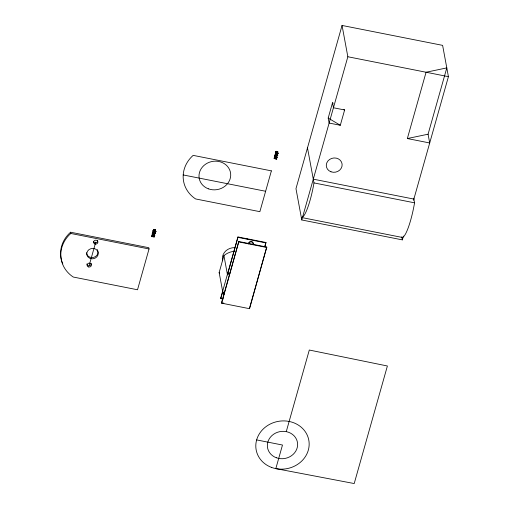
<?xml version="1.0" encoding="UTF-8"?>
<svg xmlns="http://www.w3.org/2000/svg" width="509" height="509" viewBox="0 0 509 509"><rect width="100%" height="100%" fill="white"/><g stroke="black" fill="none" stroke-linecap="round" stroke-linejoin="round"><path stroke-width="0.76" d="M155.512 229.839L155.608 230.195L155.181 229.635A1.616 1.451 -10.5 0 0 154.284 229.89L153.406 230.513L154.1 230.036A3.748 3.366 -10.5 0 1 154.38 229.896L154.526 229.833M155.328 230.545L154.946 230.634A0.751 0.674 -10.5 0 0 155.423 230.278L155.366 229.985M277.723 152.515L277.29 152.535A0.751 0.674 -10.5 0 0 277.768 152.178L277.691 151.854M155.608 230.221L155.538 229.877M277.768 152.127L277.539 151.822M153.985 234.293L153.871 234.878L153.972 234.509M276.33 156.218L276.196 157.014L276.622 157.408M155.391 230.24L155.296 229.896M154.055 230.055L153.54 230.329L153.75 229.54M276.387 151.262C275.522 150.81 275.725 153.833 276.094 151.44M152.229 235.502L152.019 236.52C158.725 237.518 149.411 236.392 152.045 236.507M152.738 235.489L152.598 236.163M276.794 158.973L274.109 158.623L274.574 157.402A3.213 2.882 -10.5 0 0 274.656 155.608M277.85 151.797L277.92 152.096M275.057 157.65L275.032 157.745M151.873 236.367L152.076 235.438A3.601 3.232 -10.5 0 0 152.229 233.752M274.198 158.172L274.421 157.338A3.601 3.232 -10.5 0 0 274.574 155.652M276.113 151.542L275.916 152.236L276.629 151.867A1.616 1.451 -10.5 0 1 277.526 151.472L277.64 151.574M274.217 158.267L274.44 157.434M276.89 155.13L276.858 155.226M89.272 265.081L95.749 242.131M153.826 229.406L153.343 230.742A3.258 2.92 -10.5 0 1 154.717 231.347A2.914 2.621 -10.5 0 1 155.398 231.271L155.576 231.258M153.349 230.501L153.654 229.317M152.795 233.027L152.942 232.365M152.891 233.103L153.088 232.416A4.791 4.301 -10.5 0 0 153.279 231.372A1.463 1.317 -10.5 0 0 152.999 230.564L153.005 230.66A1.463 1.317 -10.5 0 1 153.285 231.468A4.791 4.301 -10.5 0 1 153.094 232.505L152.954 233.281L155.379 233.688M149.042 248.965L137.519 289.767L73.264 277.042A31.8 28.561 -10.5 0 1 70.815 233.472L70.586 232.219L148.806 247.711L149.042 248.965L70.815 233.472M153.903 236.615L152.757 236.386L152.878 235.578L154.214 235.635M152.757 236.386L152.566 235.164L154.641 235.432A1.915 1.718 -10.5 0 1 154.163 235.152L154.074 235.12M153.807 232.409L153.514 232.67M153.909 232.11L153.591 233.287L153.985 232.327L154.781 232.314M154.806 232.715L154.469 233.472L154.666 233.211M153.972 236.558L154.132 235.826L153.972 236.558L152.719 236.31M154.214 236.1L154.125 236.424M223.998 294.285A17.363 15.594 -10.5 0 1 222.713 291.752L219.15 272.531L223.928 255.62A17.363 15.594 -10.5 0 1 234.598 251.249M223.107 299.057L220.779 298.598L220.696 298.159L237.977 236.952L265.914 242.481L264.915 246.744M220.779 298.598L222.713 291.752M229.992 273.053A17.363 15.594 -10.5 0 0 227.485 274.835L237.977 236.952M221.549 302.728L238.823 241.52L266.761 247.056L249.563 308.696L221.625 303.167L221.549 302.728L223.871 303.186M221.625 303.167L238.823 241.52M275.14 154.927L275.286 154.259M275.235 155.003L277.723 155.633L275.032 155.29L275.433 154.316A4.791 4.301 -10.5 0 0 275.617 153.273M275.254 155.099L275.445 154.412A4.791 4.301 -10.5 0 0 275.636 153.368A1.463 1.317 -10.5 0 0 275.356 152.56M275.064 158.21L276.317 158.458L274.841 158.382L275.223 157.478L276.514 157.752L275.242 157.408M276.152 154.31L275.732 154.621L276.063 154.609M276.152 155.016L276.317 154.042M276.317 156.409L276.215 156.778L277.335 156.995L276.196 156.677M277.081 155.207L277.201 154.59M276.317 158.458L276.476 157.726M276.559 158L276.489 158.42L276.578 158.095M264.833 246.311L265.914 242.481M249.696 307.493L266.761 247.056M413.543 200.222L448.423 76.662L442.62 45.365L342.048 25.45L295.971 188.661L301.773 219.964L402.345 239.879L403.421 236.068M343.861 109.511L344.625 109.969L340.305 125.271L329.126 123.057L328.197 118.05L332.517 102.748L333.28 103.2M301.773 219.964L347.844 56.747L342.048 25.45M286.262 431.638L309.3 350.033L387.394 365.99L354.207 483.55L275.821 468.617L282.482 445.031L256.644 439.916M407.353 138.543L426.071 72.24L446.794 67.901L428.075 134.204L429.704 142.972L407.353 138.543L428.075 134.204M276.667 157.822L275.942 157.001L276.508 157.166A1.915 1.718 -10.5 0 0 276.972 157.434L276.998 157.389M276.559 159.107L274.364 158.42M275.884 152.229L276.444 151.936A3.748 3.366 -10.5 0 1 276.724 151.797L276.871 151.733A0.853 0.763 -10.5 0 1 277.367 151.676M275.897 152.134L276.629 151.867M277.882 155.111L277.074 154.882L277.488 154.965M155.519 233.116L154.749 232.918L155.143 233.065M276.743 151.892L276.89 151.828A0.853 0.763 -10.5 0 1 277.386 151.771L277.418 151.777M154.914 232.518L155.073 232.009A2.634 2.36 -10.5 0 0 154.774 231.5L154.755 231.404A3.296 2.965 -10.5 0 1 156.11 231.563M154.087 235.215L153.597 235.101L154.971 234.999L153.852 234.776M276.19 155.035L276.33 154.227L277.093 154.399L276.941 154.952L276.215 154.641M155.69 231.156L155.43 231.169A2.914 2.621 -10.5 0 0 154.66 231.29A3.258 2.92 -10.5 0 0 153.33 230.634A3.417 3.067 -10.5 0 1 154.539 231.334L154.621 231.538A1.584 1.425 -10.5 0 1 154.933 232.149L153.782 232.002M278.054 153.152L277.742 153.171A2.914 2.621 -10.5 0 0 277.017 153.285M275.935 156.263L275.592 156.155A0.942 0.846 -10.5 0 0 276.005 156.072M153.572 234.267L153.285 234.255A0.942 0.846 -10.5 0 0 153.661 234.178M275.051 156.619L276.043 156.817L275.172 156.479M276.654 157.396L275.165 157.192M152.827 234.579C155.08 235.368 150.549 234.146 153.724 234.846L153.82 234.503M276.075 153.89L277.558 154.138L277.208 154.023A1.584 1.425 -10.5 0 0 276.96 153.444L276.947 153.343A3.417 3.067 -10.5 0 0 275.674 152.668M276.107 153.896L277.259 154.055L276.342 153.775M275.064 156.53L276.063 156.747L276.164 156.403M275.146 157.096L275.242 157.574L276.495 157.822M152.821 235.292L154.329 235.591M347.844 56.747L448.423 76.662M344.625 109.969L333.446 107.755L332.517 102.748M276.349 154.157L277.081 154.303L276.96 154.882L276.196 154.711M277.119 157.198L276.196 156.842L276.489 157.071M275.178 157.198L276.673 157.491M275.121 157.835L276.374 158.083M313.289 179.162L413.862 199.076M313.983 182.916L414.561 202.83A31.8 5.669 -78.8 0 1 401.881 237.372L301.309 217.458A31.8 5.669 -78.8 0 0 313.983 182.916L307.487 147.858M183.208 174.943L265.622 191.263M238.059 237.391L265.997 242.92M238.906 241.96L266.843 247.495M154.615 231.538A1.317 1.183 -10.5 0 0 154.017 231.97L154.914 232.155M154.004 232.257L154.736 232.403M154.004 232.422C155.404 232.543 154.392 233.37 153.852 232.81M154.73 232.982L155.538 233.167M152.91 235.145L154.278 235.508L153.833 235.018M152.897 235.673L154.151 235.922M152.776 235.934L154.068 236.214M152.7 236.214L153.953 236.462M220.696 298.159L223.025 298.618M156.123 231.474L156.123 231.474A3.296 2.965 -10.5 0 0 154.749 231.366M278.372 153.343L278.436 153.368A3.296 2.965 -10.5 0 0 277.093 153.266A3.258 2.92 -10.5 0 0 275.687 152.63L275.668 152.547A3.258 2.92 -10.5 0 1 277.042 153.145L277.112 153.4A2.634 2.36 -10.5 0 1 277.399 153.909L277.38 153.813A2.634 2.36 -10.5 0 0 277.1 153.298M277.564 151.746L277.768 152.089M328.197 118.05L340.305 125.271M154.011 235.158L154.774 235.298M155.048 231.939L155.035 231.913A2.634 2.36 -10.5 0 0 154.755 231.398M413.696 198.154L414.561 202.83M401.779 236.825L402.345 239.879M276.272 153.763L276.362 153.877A1.317 1.183 -10.5 0 1 276.96 153.438M276.845 158.929L274.408 158.503M276.145 155.531A0.655 0.585 -10.5 0 1 275.942 155.614L275.967 155.748A0.833 0.751 -10.5 0 0 276.272 155.735M275.318 152.585L275.337 152.465A1.463 1.317 -10.5 0 1 275.611 153.273M249.48 308.257L249.563 308.696M223.928 255.62L227.485 274.835M154.284 229.966L153.572 230.335M154.1 230.036L154.112 230.132A3.748 3.366 -10.5 0 1 154.399 229.992L154.545 229.934A0.853 0.763 -10.5 0 1 155.041 229.871M153.801 233.631A0.655 0.585 -10.5 0 1 153.597 233.714L153.623 233.847A0.833 0.751 -10.5 0 0 153.934 233.835M251.44 241.501A2.316 2.081 -10.5 0 1 252.846 244.543M248.634 243.098A2.316 2.081 -10.5 0 1 249.308 242.055M250.123 241.597A2.316 2.081 -10.5 0 1 250.46 241.501M223.915 293.846A17.363 15.594 -10.5 0 1 222.63 291.313M227.408 274.396A17.363 15.594 -10.5 0 1 229.025 273.174M248.647 243.919A2.316 2.081 -10.5 0 1 251.421 241.921A2.316 2.081 -10.5 0 1 253.119 244.606M249.614 241.953A4.339 3.9 -10.5 0 1 249.563 243.067M245.726 238.594A4.339 3.9 -10.5 0 1 247.24 238.931M219.519 273.39A17.363 15.594 -10.5 0 1 219.15 272.531M222.63 260.799A11.58 10.396 -10.5 0 1 234.681 247.648M276.648 151.886A1.616 1.451 -10.5 0 1 277.545 151.567M275.471 152.554A3.633 3.264 -10.5 0 1 275.254 154.342M275.452 152.458A3.633 3.264 -10.5 0 1 275.242 154.246M276.164 155.627A0.655 0.585 -10.5 0 1 275.954 155.709M276.26 155.639A0.833 0.751 -10.5 0 1 275.954 155.639M276.285 153.858A1.521 1.368 -10.5 0 1 276.877 153.343L276.864 153.247A3.417 3.067 -10.5 0 0 275.655 152.573M276.024 156.174A0.942 0.846 -10.5 0 1 275.617 156.18M276.953 157.338A1.915 1.718 -10.5 0 1 276.508 157.052M274.669 155.703A3.213 2.882 -10.5 0 1 274.536 157.478M274.593 155.748A3.601 3.232 -10.5 0 1 274.402 157.421M152.325 233.803A3.213 2.882 -10.5 0 1 152.191 235.578M152.248 233.847A3.601 3.232 -10.5 0 1 152.057 235.521M152.312 233.707A3.213 2.882 -10.5 0 1 152.178 235.482M153.68 234.274A0.942 0.846 -10.5 0 1 153.279 234.28M154.628 235.533A1.915 1.718 -10.5 0 1 154.176 235.253M153.33 230.768A3.417 3.067 -10.5 0 1 154.558 231.43A1.521 1.368 -10.5 0 0 153.941 231.958L153.928 231.862A1.521 1.368 -10.5 0 1 154.52 231.347M154.914 232.053A1.584 1.425 -10.5 0 0 154.596 231.449A1.317 1.183 -10.5 0 0 153.998 231.875M153.82 233.726A0.655 0.585 -10.5 0 1 153.61 233.809M153.915 233.739A0.833 0.751 -10.5 0 1 153.61 233.739M153.126 230.653A3.633 3.264 -10.5 0 1 152.91 232.441M153.107 230.558A3.633 3.264 -10.5 0 1 152.897 232.346M155.436 230.373A0.751 0.674 -10.5 0 1 154.965 230.73M62.772 263.859A31.8 28.561 -10.5 0 1 70.586 232.219M97.664 240.56A2.17 1.947 -10.5 0 1 95.896 242.793A2.17 1.947 -10.5 0 1 93.408 241.387M91.149 263.318A2.17 1.947 -10.5 0 1 89.31 265.762A2.17 1.947 -10.5 0 1 86.874 263.955M97.244 249.531A5.79 5.198 -10.5 0 1 93.872 257.312A5.79 5.198 -10.5 0 1 86.511 252.693M271.386 170.865L259.864 211.668L195.609 198.943A31.8 28.561 -10.5 0 1 193.159 155.372L271.386 170.865M154.055 236.112L152.795 235.864L154.055 236.112M330.99 171.794A7.959 7.145 -10.5 0 0 342.105 164.102A7.959 7.145 -10.5 0 0 329.552 159.489A7.959 7.145 -10.5 0 0 330.99 171.794M208.404 188.833A15.919 14.297 -10.5 0 0 230.634 173.454A15.919 14.297 -10.5 0 0 205.528 164.229A15.919 14.297 -10.5 0 0 208.404 188.833M90.271 258.489A5.79 5.198 -10.5 0 0 98.237 252.757A5.79 5.198 -10.5 0 0 89.024 249.569A5.79 5.198 -10.5 0 0 90.271 258.489M88.432 266.913A2.17 1.947 -10.5 0 0 91.416 264.763A2.17 1.947 -10.5 0 0 87.962 263.567A2.17 1.947 -10.5 0 0 88.432 266.913M94.909 243.964A2.17 1.947 -10.5 0 0 97.9 241.813A2.17 1.947 -10.5 0 0 94.445 240.617A2.17 1.947 -10.5 0 0 94.909 243.964M276.323 457.75A15.194 13.648 -10.5 0 0 297.549 443.072A15.194 13.648 -10.5 0 0 273.581 434.266A15.194 13.648 -10.5 0 0 276.323 457.75M271.628 467.447A26.773 24.044 -10.5 0 0 309.02 441.583A26.773 24.044 -10.5 0 0 266.799 426.065A26.773 24.044 -10.5 0 0 271.628 467.447"/></g></svg>
